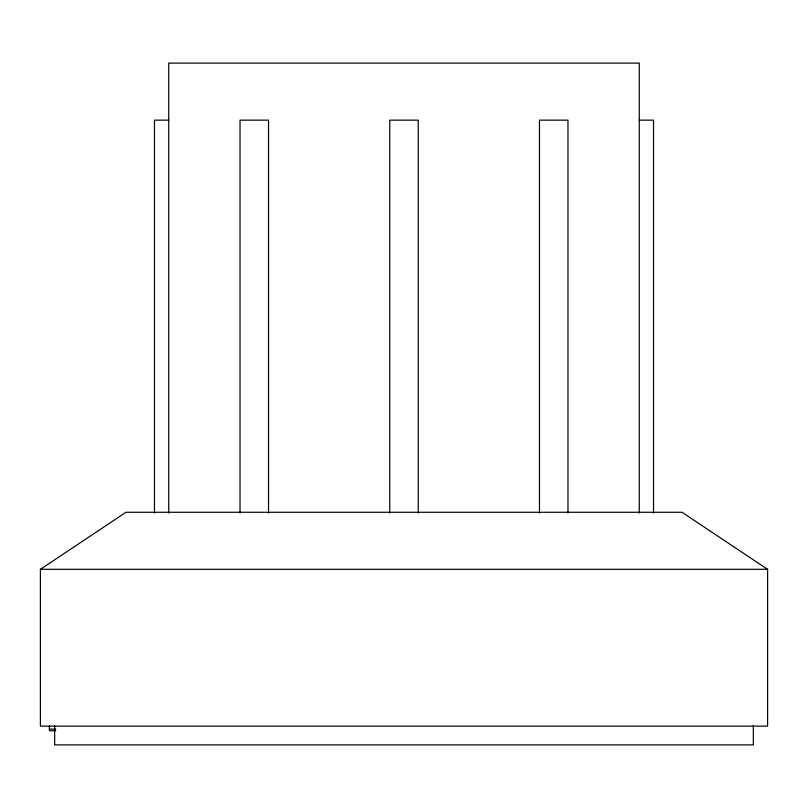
<?xml version="1.0" encoding="UTF-8"?>
<svg xmlns="http://www.w3.org/2000/svg" width="808" height="808" viewBox="0 0 808 808"><rect width="100%" height="100%" fill="white"/><g stroke="black" fill="none" stroke-linecap="round" stroke-linejoin="round"><path stroke-width="1.21" d="M40.4 569.307L125.957 512.272L682.043 512.272L767.6 569.307L767.6 726.15L40.4 726.15L40.4 569.307L767.6 569.307M168.731 120.15L154.469 120.15L154.469 513.04M639.269 120.15L653.531 120.15L653.531 513.04M49.399 729.109L55.712 729.109M55.712 730.725L49.399 730.705L49.399 725.867M753.339 725.443L753.339 744.885L54.661 744.885L54.661 725.412M639.269 513.04L639.269 63.115L168.731 63.115L168.731 513.04M567.974 513.04L567.974 120.15L539.461 120.15L539.461 513.04M418.261 513.04L418.261 120.15L389.739 120.15L389.739 513.04M268.539 513.04L268.539 120.15L240.026 120.15L240.026 513.04"/></g></svg>
